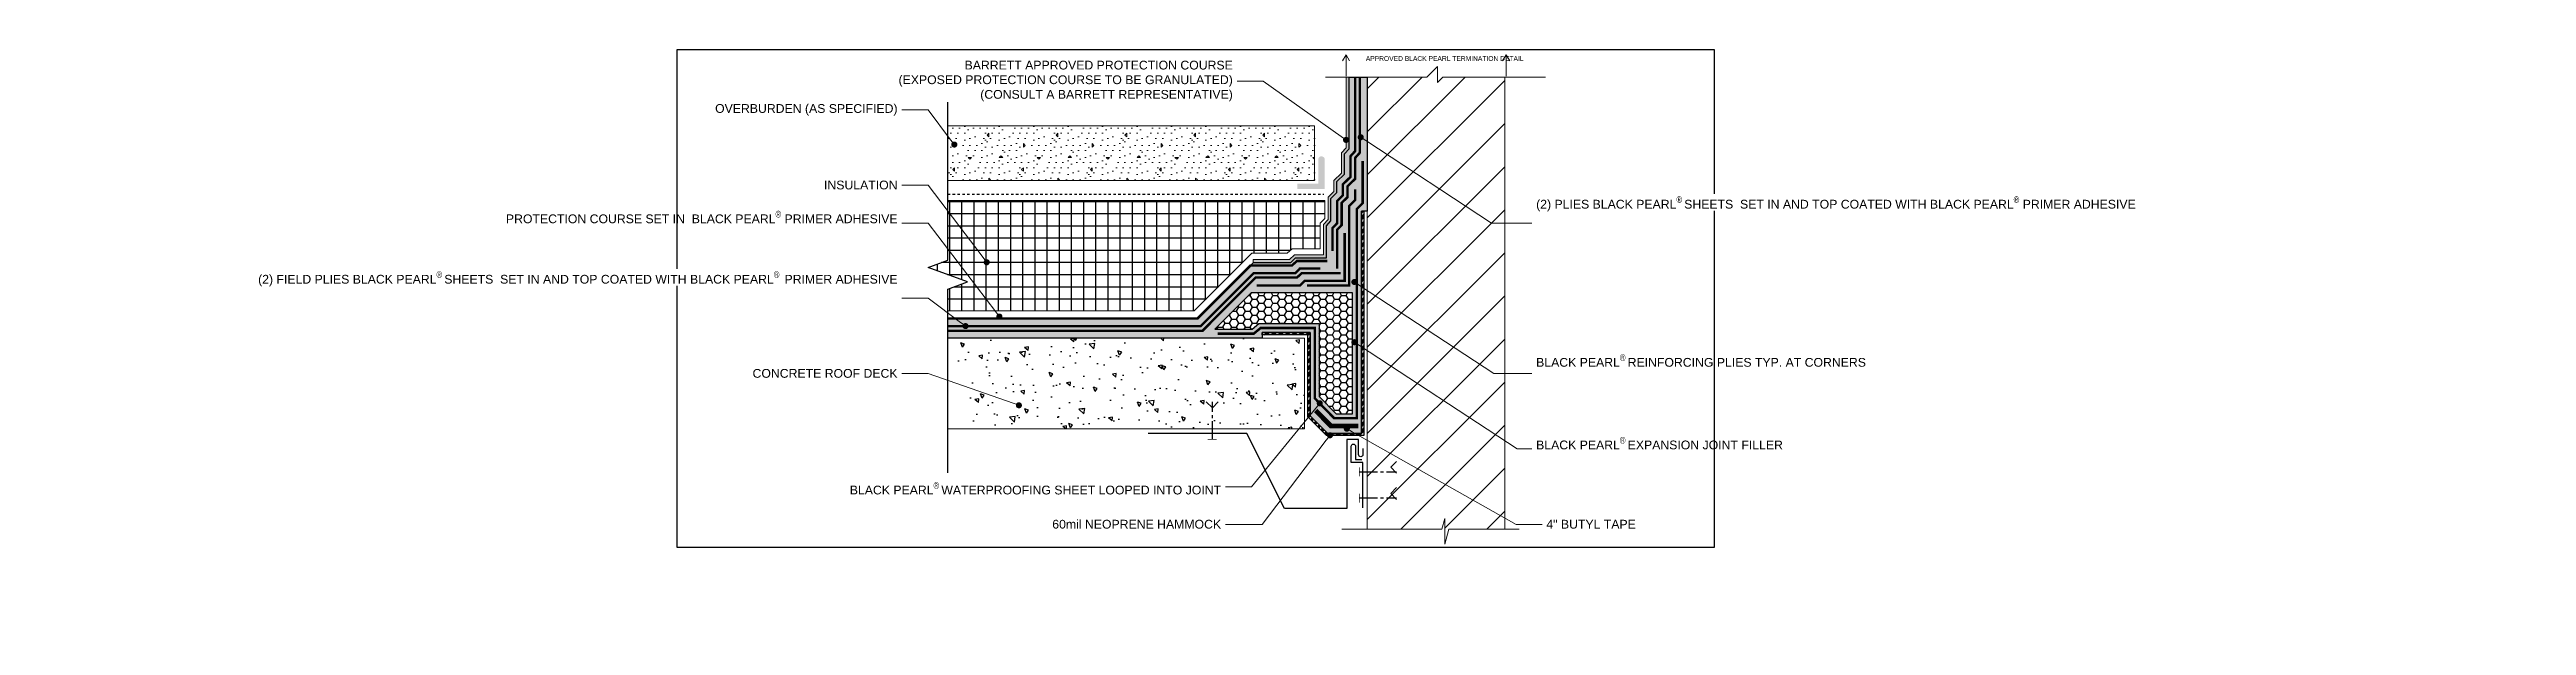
# Model space of a CAD drawing. Header units: inches. Extents: x 467 to 569, y 54 to 78.
import ezdxf
from ezdxf import colors
from ezdxf.entities.mleader import LeaderData, LeaderLine
from ezdxf.math import Vec2, Vec3

# ---------------------------------------------------------------- set-up
doc = ezdxf.new("R2010")
doc.units = ezdxf.units.IN
doc.header["$MEASUREMENT"] = 0
for name, pattern in [('CENTER2', [1.125, 0.75, -0.125, 0.125, -0.125]), ('Dash', [0.25, 0.125, -0.125]), ('Dashed - Dense', [0.8, 0.5, -0.3])]:
    doc.linetypes.add(name, pattern=pattern)
doc.layers.get('Defpoints').update_dxf_attribs({"color": 103})
for name, color, linetype in [('BP Butyl Tape', 42, 'Continuous'), ('BP Insulation Border', 8, 'Continuous'), ('BP Insulation Foam', 9, 'Continuous'), ('Neoprene membrane', 9, 'Continuous')]:
    doc.layers.add(name, color=color, linetype=linetype)
for name, color, linetype, lineweight in [('BP Others', 190, 'Continuous', 0), ('BP Primer', 2, 'Continuous', 0), ('BP Text', 20, 'Continuous', 0), ('RAM Black Pearl Sheet', 165, 'Continuous', 0)]:
    doc.layers.add(name, color=color, linetype=linetype, lineweight=lineweight)
doc.layers.add('Protection Course', color=99, linetype='Dashed - Dense', lineweight=0, true_color=0x216123)
doc.styles.get("Standard").update_dxf_attribs({"font": 'ARIALN.TTF'})

# ---------------------------------------------------------------- blocks, each defined once
blk = doc.blocks.new('_Dot')
at = {"color": 0, "linetype": 'ByBlock', "lineweight": -2}
blk.add_line((-0.5, 0), (-1, 0), dxfattribs=at)
at = {"color": 0, "linetype": 'ByBlock', "const_width": 0.5}
blk.add_lwpolyline([(-0.25, 0, 1), (0.25, 0, 1)], format="xyb", close=True, dxfattribs=at)

msp = doc.modelspace()

# ---------------------------------------------------------------- hatches: boundary and pattern name
at = {"layer": 'BP Insulation Foam'}
h = msp.add_hatch(dxfattribs=at)
h.set_pattern_fill('NET', color=256, scale=4)
h.set_pattern_definition([(0, (424.5429, 55.29683), (0, 0.5), []), (90, (424.5429, 55.29683), (-0.5, 3e-17), [])])
h.paths.add_polyline_path([(503.96, 66.8), (514.08, 66.8), (516.44, 69.17), (517.89, 69.17), (518.09, 69.35), (519.25, 69.35), (519.25, 70.4), (519.44, 70.6), (519.44, 71.33), (503.96, 71.33), (503.96, 68.89), (503.15, 68.59), (504.77, 68), (503.96, 67.7)])
h = msp.add_hatch(dxfattribs=at)
h.set_pattern_fill('HONEY', color=256, scale=1.5)
h.set_pattern_definition([(0, (355.0274, 74.74883), (0.28125, 0.16237976), [0.1875, -0.375]), (120, (355.0274, 74.74883), (-0.28125, 0.16237976), [0.1875, -0.375]), (60, (355.0274, 74.74883), (6e-10, 0.32475953), [-0.375, 0.1875])])
h.paths.add_polyline_path([(520.57, 67.54), (516.41, 67.54), (514.92, 66.05), (516.45, 66.05), (516.73, 66.29), (519.21, 66.29), (519.21, 63.29), (519.9, 62.58), (520.57, 62.58)])
at = {"layer": 'BP Others'}
h = msp.add_hatch(dxfattribs=at)
h.set_pattern_fill('ANSI31', color=256, scale=10)
h.set_pattern_definition([(45, (424.5429, 55.2968), (-0.883883, 0.883883), [])])
h.paths.add_polyline_path([(521.18, 76.4), (523.63, 76.4), (524.06, 76.83), (524.06, 76.17), (524.28, 76.4), (526.82, 76.4), (526.82, 57.85), (524.53, 57.85), (524.36, 57.23), (524.36, 58.28), (524.24, 57.85), (521.18, 57.85), (521.18, 73.05), (521.18, 73.36)])
h = msp.add_hatch(dxfattribs=at)
h.set_pattern_fill('CONCRT', color=256, scale=2, angle=45, pattern_type=2)
h.set_pattern_definition([(45, (424.9665, 55.6346), (0, 2.828427), [0.1, -0.7, 0, -1, 0, -0.2]), (45, (424.5422, 56.059), (0, 2.828427), [0, -0.7, 0.1, -1, 0, -0.2]), (45, (424.2594, 56.3418), (0, 2.828427), [0, -0.8, 0, -0.9, 0.1, -0.2]), (45, (423.6937, 56.9074), (0, 2.828427), [0, -0.8, 0.1, -0.9, 0, -0.2]), (135, (425.0372, 55.564), (-2.828427, 2e-16), [0.1, -1.9]), (135, (425.6029, 56.1296), (-2.828427, 2e-16), [-0.7, 0.1, -0.6, 0, -0.5, 0.1]), (135, (426.31, 56.8367), (-2.828427, 2e-16), [0, -1, 0.1, -0.5, 0, -0.4]), (135, (425.1786, 55.7054), (-1.414214, 1e-16), [0, -0.3, 0, -0.3, 0, -0.4]), (135, (425.2493, 55.9175), (-1.414214, 1e-16), [0, -0.4, 0, -0.3, 0, -0.3]), (135, (425.4614, 55.9882), (-1.414214, 1e-16), [0, -0.4, 0, -0.4, 0, -0.2]), (135, (425.6029, 56.4125), (-1.414214, 1e-16), [0, -0.3, 0, -0.4, 0, -0.3]), (90, (425.0372, 55.564), (-1.414214, 1.414214), [0.14142, -0.848528, 0.14142, -1.69706]), (180, (425.6029, 56.1296), (-1.414214, 1.414214), [-1.4142, 0.14142, -1.131387, 0.14142])])
h.paths.add_polyline_path([(503.96, 74), (503.96, 72.15), (519.02, 72.15), (519.02, 74.4), (503.9, 74.4), (503.9, 74.02)])
h = msp.add_hatch(color=256, dxfattribs=at)
h.dxf.hatch_style = 1
edge = h.paths.add_edge_path()
edge.add_arc((519.3, 73.01), 0.136, 343.7791, 556.2209)
edge.add_line((519.17, 72.97), (519.17, 72.02))
edge.add_line((519.17, 72.02), (518.31, 72.02))
edge.add_line((518.31, 72.02), (518.31, 71.8))
edge.add_line((518.31, 71.8), (519.43, 71.8))
edge.add_line((519.43, 71.8), (519.43, 72.02))
edge.add_line((519.43, 72.02), (519.43, 72.97))
at = {"layer": 'BP Others', "linetype": 'Continuous', "lineweight": -2}
h = msp.add_hatch(dxfattribs=at)
h.set_pattern_fill('AR-CONC', color=256, scale=0.25, angle=90, style=0)
h.set_pattern_definition([(140, (424.988, 55.2968), (0.15688, 1.79315), [0.1875, -2.0625]), (85, (424.988, 55.2968), (-1.88048, -0.34688), [0.15, -1.65]), (190.4514, (425.001, 55.4463), (-1.7236, 1.446272), [0.15935, -1.752855]), (136.1842, (424.488, 55.2968), (0.4138, 2.668103), [0.28125, -3.09375]), (186.6356, (424.5224, 55.5192), (-2.4353, 2.336655), [0.239026, -2.629284]), (81.184, (424.488, 55.2968), (-2.4353, 2.336655), [0.225, -2.475]), (111, (424.613, 55.5468), (1.006547, 1.492268), [0.1875, -2.0625]), (56, (424.613, 55.5468), (-1.812875, 0.60829), [0.15, -1.65]), (161.4514, (424.6968, 55.6712), (-0.806328, 2.100556), [0.15935, -1.752855]), (127.5, (424.98793, 55.2968), (-0.8322346, 0.0303996), [0, -1.63, 0, -1.675, 0, -1.65625]), (97.5, (424.9879, 55.2968), (-0.986029, 0.657674), [0, -0.955, 0, -1.5925, 0, -0.63125]), (57.5, (424.98793, 54.7393), (0.056387, 1.334556), [0, -0.625, 0, -1.95, 0, -2.5875]), (47.5, (424.9879, 54.4893), (-0.250262, 1.457965), [0, -0.8125, 0, -1.295, 0, -1.8375])])
h.paths.add_polyline_path([(504.36, 65.68), (518.6, 65.68), (518.6, 61.96), (504.36, 61.96)])
at = {"layer": 'BP Primer'}
h = msp.add_hatch(dxfattribs=at)
h.set_pattern_fill('WOOD6', color=6, scale=0.2, pattern_type=2)
h.set_pattern_definition([(216.8699, (-1837.032015, 21.43679), (0.59999998356, 0.40000002465), [0.1, -0.9]), (206.5651, (-1836.912015, 21.37679), (-0.1999998316, -0.200000262), [0.2236068, -0.2236068]), (198.4349, (-1836.912015, 21.27679), (-0.400000087, -0.1999996806), [0.1264912, -0.5059644])])
h.paths.add_polyline_path([(520.94, 70.9), (521.18, 70.9), (521.18, 76.4), (520.43, 76.4), (520.43, 73.46), (520.24, 73.25), (520.24, 72.41), (519.93, 72.11), (519.93, 71.66), (519.69, 71.42), (519.69, 70.5), (519.5, 70.3), (519.5, 68.98), (518.24, 68.98), (518.04, 68.79), (516.51, 68.79), (514.21, 66.49), (503.96, 66.49), (503.96, 65.68), (516.87, 65.68), (516.87, 65.92), (518.84, 65.92), (518.84, 62.5), (519.56, 61.77), (520.94, 61.77)])
h.paths.add_polyline_path([(520.57, 67.54), (520.57, 62.58), (519.9, 62.58), (519.21, 63.29), (519.21, 66.29), (516.73, 66.29), (516.45, 66.05), (514.92, 66.05), (516.41, 67.54)], flags=16)
at = {"layer": 'Neoprene membrane'}
h = msp.add_hatch(dxfattribs=at)
h.set_pattern_fill('GOST_GROUND', color=256, scale=0.02)
h.set_pattern_definition([(45, (0, 0), (0.28284271, 0), [0.4]), (45, (0.06, 0), (0.28284271, 0), [0.4]), (45, (0.12, 0), (0.28284271, 0), [0.4])])
h.paths.add_polyline_path([(519.56, 61.77), (518.84, 62.5), (518.84, 65.92), (516.87, 65.92), (516.87, 65.82), (518.74, 65.82), (518.74, 62.45), (519.5, 61.69), (521.04, 61.69), (521.04, 70.9), (520.94, 70.9), (520.94, 61.77)])
at = {"layer": 'Protection Course'}
h = msp.add_hatch(dxfattribs=at)
h.set_pattern_fill('GRAVEL', color=256, scale=0.2, angle=180)
h.set_pattern_definition([(48.0127875, (-1801.256015, 21.03679), (1.6, 1.8), [0.0269072, -2.66381761]), (4.96974073, (-1801.238015, 21.05679), (-2.4, -0.2), [0.0461736, -4.571184952]), (312.5104471, (-1801.192015, 21.06079), (-2, 2.2), [0.0325576, -3.22320652]), (87.273689, (-1801.114015, 21.11079), (-0.2, -4), [0.0420476, -4.162711608]), (112.8336542, (-1801.112015, 21.15279), (1, -2.4), [0.041231, -4.081874626]), (177.273689, (-1801.128015, 21.19079), (4, -0.2), [0.0420476, -4.162711608]), (217.69424047, (-1801.170015, 21.19279), (2.6, 2), [0.0556058, -5.50496971]), (252.25532837, (-1801.214015, 21.15879), (-1.4, -4.4), [0.0524976, -5.1972643]), (301.4295656, (-1801.230015, 21.10879), (1.6, -2.6), [0.04219, -4.176814622]), (355.2363583, (-1801.208015, 21.07279), (-2.2, 0.2), [0.0481664, -2.360152516]), (42.3974378, (-1801.160015, 21.06879), (2.4, 2.2), [0.0622896, -6.166675001]), (318.8140748, (-1801.312015, 21.11279), (1.4, -1.2), [0.0212602, -2.104768963]), (351.4692344, (-1801.296015, 21.09879), (-2.6, 0.4), [0.0404474, -4.004302283]), (45, (-1801.25602, 21.09279), (5e-17, 0.2), [0.0282842, -0.254558512]), (23.1985905, (-1801.242015, 21.06879), (-1, -0.4), [0.0152316, -1.507923021]), (111.8014095, (-1801.228015, 21.07479), (0.2, -0.6), [0.0215406, -1.055492361]), (210.9637565, (-1801.236015, 21.09479), (-0.6, -0.4), [0.0349858, -1.131204579]), (341.5650512, (-1801.266015, 21.07679), (-0.4, 0.2), [0.0252982, -0.607157332]), (196.38954033, (-1801.112015, 21.07479), (-2, -0.6), [0.03544, -3.50856903]), (250.34617594, (-1801.146015, 21.06479), (0.8, 2.2), [0.0297322, -2.94348155]), (113.1985905, (-1801.266015, 21.03679), (0.4, -1), [0.030463, -1.492691621]), (163.61045967, (-1801.278015, 21.06479), (2, -0.6), [0.03544, -3.50856903]), (159.4439548, (-1801.112015, 21.19879), (1, -0.4), [0.034176, -1.674624749]), (114.7751406, (-1801.144015, 21.21079), (1, -2.2), [0.0286356, -2.834928613]), (246.8014095, (-1801.268015, 21.23679), (-0.4, -1), [0.030463, -1.492691621]), (197.35402464, (-1801.280015, 21.20879), (2.6, 0.8), [0.0335262, -3.319084723]), (249.4439548, (-1801.170015, 21.23679), (0.4, 1), [0.017088, -1.691712749]), (281.3099325, (-1801.256015, 21.23679), (0.2, -0.8), [0.010198, -1.009605903]), (345.9637565, (-1801.254015, 21.22679), (-0.6, 0.2), [0.041231, -0.783390125]), (6.00900596, (-1801.214015, 21.21679), (-2, -0.2), [0.03821, -3.782784635]), (123.6900675, (-1801.236015, 21.11279), (0.2, -0.4), [0.0288444, -0.692265855]), (173.1572266, (-1801.252015, 21.13679), (-3.4, 0.4), [0.0503588, -4.985512525]), (240.9453959, (-1801.302015, 21.14279), (0.8, 1.4), [0.0205912, -2.038534828]), (270, (-1801.31202, 21.1248), (0.2, -0.2), [0.012, -0.188]), (300.25643716, (-1801.210015, 21.21079), (-0.8, 1.4), [0.0277848, -2.750703998]), (228.0127875, (-1801.196015, 21.18679), (-1.6, -1.8), [0.0538144, -2.63691041]), (180, (-1801.23202, 21.1468), (-0.2, -0.2), [0.052, -0.148]), (145.3048465, (-1801.284015, 21.14679), (-2, 1.4), [0.0316228, -3.13065486]), (74.0546041, (-1801.310015, 21.16479), (0.2, 0.8), [0.0291204, -1.426901578]), (27.64597536, (-1801.302015, 21.19279), (3.8, 2), [0.047413, -4.693894836]), (355.42607874, (-1801.260015, 21.21479), (2.6, -0.2), [0.0501598, -4.965814682])])
h.paths.add_polyline_path([(518.04, 68.79), (518.24, 68.98), (519.5, 68.98), (519.5, 70.3), (519.69, 70.5), (519.69, 71.42), (519.93, 71.66), (519.93, 72.11), (520.24, 72.41), (520.24, 73.25), (520.43, 73.46), (520.43, 76.4), (520.31, 76.4), (520.31, 73.5), (520.12, 73.29), (520.12, 72.46), (519.81, 72.16), (519.81, 71.71), (519.57, 71.47), (519.57, 70.55), (519.38, 70.35), (519.38, 69.1), (518.19, 69.1), (517.99, 68.91), (516.5, 68.91), (516.5, 68.79)])

# ---------------------------------------------------------------- linework, layer by layer
at = {"linetype": 'Continuous'}
msp.add_lwpolyline([(503.96, 60.16), (503.96, 67.7), (504.77, 68), (503.15, 68.59), (503.96, 68.89), (503.96, 75.37)], dxfattribs=at)
at = {"linetype": 'Dash', "ltscale": 0.5}
msp.add_lwpolyline([(503.96, 71.59), (519.39, 71.59)], dxfattribs=at)
at = {"layer": 'BP Butyl Tape', "const_width": 0.2}
msp.add_lwpolyline([(520.81, 62.08), (519.69, 62.08), (519.06, 62.72)], dxfattribs=at)
at = {"layer": 'BP Insulation Border'}
msp.add_lwpolyline([(519.21, 63.29), (519.9, 62.58), (520.57, 62.58), (520.57, 67.54), (516.41, 67.54), (514.92, 66.05), (516.45, 66.05), (516.73, 66.29), (519.21, 66.29)], close=True, dxfattribs=at)
at = {"layer": 'BP Others'}
for p, q in [((521.18, 76.4), (521.18, 57.85)), ((526.82, 57.85), (526.82, 76.4)), ((521.18, 73.93), (521.18, 73.36))]:
    msp.add_line(p, q, dxfattribs=at)
for points in [[(521.18, 76.4), (519.47, 76.4)], [(526.82, 76.4), (528.49, 76.4)], [(503.96, 72.15), (519.02, 72.15), (519.02, 74.4), (503.96, 74.4)], [(503.96, 65.68), (518.6, 65.68), (518.6, 61.96), (503.96, 61.96)], [(521.18, 57.85), (520.14, 57.85)], [(526.82, 57.85), (527.42, 57.85)]]:
    msp.add_lwpolyline(points, dxfattribs=at)
for points in [[(521.18, 76.4), (523.63, 76.4), (524.06, 76.83), (524.06, 76.17), (524.28, 76.4), (526.82, 76.4), (526.82, 57.85), (524.53, 57.85), (524.36, 57.23), (524.36, 58.28), (524.24, 57.85), (521.18, 57.85), (521.18, 73.05), (521.18, 73.05), (521.18, 73.36), (521.18, 73.36)], [(503.96, 66.8), (514.08, 66.8), (516.44, 69.17), (517.89, 69.17), (518.09, 69.35), (519.25, 69.35), (519.25, 70.4), (519.44, 70.6), (519.44, 71.33), (503.96, 71.33), (503.96, 68.89), (503.15, 68.59), (504.77, 68), (503.96, 67.7)]]:
    msp.add_lwpolyline(points, close=True, dxfattribs=at)
at = {"layer": 'BP Text'}
for points in [[(520.31, 76.44), (520.31, 77.31), (520.16, 77.06)], [(520.31, 77.31), (520.45, 77.06)], [(526.88, 77.31), (526.73, 77.06)], [(526.88, 76.44), (526.88, 77.31), (527.03, 77.06)]]:
    msp.add_lwpolyline(points, dxfattribs=at)
at = {"layer": 'Defpoints', "ltscale": 0.375}
for p, q in [((514.57, 63.07), (514.82, 62.83)), ((515.06, 63.07), (514.82, 62.83)), ((522.38, 60.63), (522.14, 60.39)), ((522.38, 60.15), (522.14, 60.39)), ((522.38, 59.56), (522.14, 59.31)), ((522.38, 59.07), (522.14, 59.31))]:
    msp.add_line(p, q, dxfattribs=at)
at = {"layer": 'Defpoints', "linetype": 'CENTER2'}
for p, q in [((514.82, 61.53), (514.82, 63.07)), ((520.85, 60.2), (522.38, 60.2)), ((520.85, 59.13), (522.38, 59.13))]:
    msp.add_line(p, q, dxfattribs=at)
at = {"layer": 'Defpoints'}
msp.add_lwpolyline([(492.85, 77.53), (535.42, 77.53), (535.42, 57.09), (492.85, 57.09)], close=True, dxfattribs=at)
msp.add_lwpolyline([(521.18, 76.4), (521.18, 70.9), (520.94, 70.9), (520.94, 61.77), (519.56, 61.77), (518.84, 62.5), (518.84, 65.92), (516.87, 65.92), (516.87, 65.68), (503.96, 65.68), (503.96, 66.49), (514.21, 66.49), (516.51, 68.79), (518.04, 68.79), (518.24, 68.98), (519.5, 68.98), (519.5, 70.3), (519.69, 70.5), (519.69, 71.42), (519.93, 71.66), (519.93, 72.11), (520.24, 72.41), (520.24, 73.25), (520.43, 73.46), (520.43, 76.4), (521.18, 76.4)], dxfattribs=at)
for points in [[(521, 61.16), (521, 60.91, -1), (520.82, 60.91), (520.82, 61.53), (520.34, 61.53), (520.34, 58.7), (517.78, 58.7), (516.24, 61.77), (512.18, 61.77)], [(521, 58.72), (521, 60.58), (520.52, 60.58), (520.52, 61.25, -1), (520.7, 61.25), (520.7, 60.7), (520.95, 60.7)]]:
    msp.add_lwpolyline(points, format="xyb", dxfattribs=at)
at = {"layer": 'Defpoints', "const_width": 0.0312}
for points in [[(515, 61.53), (514.63, 61.53)], [(520.85, 60.01), (520.85, 60.39)], [(520.85, 58.94), (520.85, 59.31)]]:
    msp.add_lwpolyline(points, dxfattribs=at)
at = {"layer": 'Neoprene membrane', "color": 18, "true_color": 0x000000}
msp.add_lwpolyline([(516.87, 65.92), (518.84, 65.92), (518.84, 62.5), (519.56, 61.77), (520.94, 61.77), (520.94, 70.9), (521.04, 70.9), (521.04, 61.69), (519.5, 61.69), (518.74, 62.45), (518.74, 65.82), (516.87, 65.82), (516.87, 65.92)], dxfattribs=at)
at = {"layer": 'Protection Course', "linetype": 'Continuous'}
msp.add_lwpolyline([(520.43, 76.4), (520.43, 73.46), (520.24, 73.25), (520.24, 72.41), (519.93, 72.11), (519.93, 71.66), (519.69, 71.42), (519.69, 70.5), (519.5, 70.3), (519.5, 68.98), (518.24, 68.98), (518.04, 68.79), (516.5, 68.79), (516.5, 68.91), (517.99, 68.91), (518.19, 69.1), (519.38, 69.1), (519.38, 70.35), (519.57, 70.55), (519.57, 71.47), (519.81, 71.71), (519.81, 72.16), (520.12, 72.46), (520.12, 73.29), (520.31, 73.5), (520.31, 76.4)], close=True, dxfattribs=at)
at = {"layer": 'Protection Course', "linetype": 'ByBlock', "ltscale": 0.2, "const_width": 0.1}
msp.add_lwpolyline([(503.96, 66.49), (514.21, 66.49), (516.39, 68.67), (518.09, 68.67), (518.29, 68.85), (519.54, 68.85)], dxfattribs=at)
at = {"layer": 'RAM Black Pearl Sheet', "const_width": 0.1}
for points in [[(519.75, 69.26), (519.75, 70.2), (519.94, 70.4), (519.94, 71.31), (520.18, 71.55), (520.18, 72), (520.49, 72.3), (520.49, 73.15), (520.68, 73.36), (520.68, 76.4)], [(519.94, 68.54), (519.94, 70.13), (520.13, 70.33), (520.13, 71.24), (520.37, 71.47), (520.37, 71.92), (520.68, 72.22), (520.68, 73.08), (520.87, 73.29), (520.87, 76.4)], [(520.99, 72.96), (520.99, 71.22), (520.75, 70.98), (520.75, 62.4), (519.82, 62.4), (519.03, 63.21), (519.03, 66.1), (516.8, 66.1), (516.52, 65.87), (515.04, 65.87)], [(518.7, 67.85), (520.44, 67.85), (520.44, 71.11), (520.68, 71.35), (520.68, 71.79)], [(516.64, 67.85), (518.42, 67.85), (518.61, 68.04), (520.25, 68.04), (520.25, 70)], [(503.96, 66.18), (514.34, 66.18), (516.51, 68.35), (518.22, 68.35), (518.41, 68.54), (519.25, 68.54)], [(503.96, 65.99), (514.42, 65.99), (516.59, 68.17), (518.29, 68.17), (518.49, 68.35), (520.09, 68.35)]]:
    msp.add_lwpolyline(points, dxfattribs=at)

# ---------------------------------------------------------------- texts
at = {"layer": 'BP Text', "insert": (521.12, 77.26), "char_height": 0.2, "attachment_point": 1}
msp.add_mtext_dynamic_manual_height_columns('APPROVED BLACK PEARL TERMINATION DETAIL', width=7.4421, gutter_width=1, heights=[-0.207], dxfattribs=at)

# ---------------------------------------------------------------- leaders
at = {"layer": 'BP Text'}
ml = msp.add_multileader_mtext('Standard', dxfattribs=at)
ml.set_content('{\\fArial|b0|i0|c0|p34;OVERBURDEN (AS SPECIFIED)}', color=256)
ml.set_leader_properties(color=256, lineweight=0)
ml.set_arrow_properties(name='DOT')
ml.build(insert=Vec2(0, 0))
ml.multileader.update_dxf_attribs({"text_left_attachment_type": 2, "text_right_attachment_type": 2, "dogleg_length": 0.36, "arrow_head_size": 0.25, "scale": 4})
ctx = ml.context
ctx.base_point, ctx.scale, ctx.char_height, ctx.arrow_head_size, ctx.landing_gap_size, ctx.plane_origin = Vec3(494.27, 75.05), 4, 0.36, 0.25, 0.18, Vec3(490.51, 76.24)
ctx.left_attachment, ctx.right_attachment, ctx.text_align_type = 2, 2, 2
notes = []
notes.append((ctx, [(1, (1, 1, 0), (503.15, 75.05), (-1, 0), 1.07, [(0, [(504.23, 73.63)], 0, [])])]))
ctx.mtext.insert, ctx.mtext.alignment, ctx.mtext.flow_direction = Vec3(501.9, 75.29), 3, 5
ml = msp.add_multileader_mtext('Standard', dxfattribs=at)
ml.set_content('\\A1;{\\fArial|b0|i0|c0|p34;BLACK PEARL\\fArial Narrow|b0|i0|c0|p34;\\H0.75833x;\\S®^;\\fMS Shell Dlg 2|b0|i0|c0|p0;\\H0.87911x; \\fArial|b0|i0|c0|p34;\\H1.50002x;REINFORCING PLIES TYP. AT CORNERS}', color=256)
ml.set_leader_properties(color=256, lineweight=0)
ml.set_arrow_properties(name='DOT')
ml.build(insert=Vec2(0, 0))
ml.multileader.update_dxf_attribs({"text_left_attachment_type": 2, "text_right_attachment_type": 2, "dogleg_length": 0.36, "arrow_head_size": 0.25, "scale": 4})
ctx = ml.context
ctx.base_point, ctx.scale, ctx.char_height, ctx.arrow_head_size, ctx.landing_gap_size, ctx.plane_origin = Vec3(527.93, 64.23), 4, 0.36, 0.25, 0.18, Vec3(498.68, 77.28)
ctx.left_attachment, ctx.right_attachment = 2, 2
notes.append((ctx, [(0, (1, 1, 0), (526.37, 64.23), (1, 0), 1.56, [(0, [(520.65, 67.99)], 0, [])])]))
ctx.mtext.insert, ctx.mtext.width, ctx.mtext.flow_direction = Vec3(528.11, 65.02), 5.1448, 5
ml = msp.add_multileader_mtext('Standard', dxfattribs=at)
ml.set_content('\\A1;{\\fArial|b0|i0|c0|p34;BLACK PEARL\\fArial Narrow|b0|i0|c0|p34;\\H0.75833x;\\S®^;\\fMS Shell Dlg 2|b0|i0|c0|p0;\\H0.87911x; \\fArial|b0|i0|c0|p34;\\H1.50002x;EXPANSION JOINT FILLER}', color=256)
ml.set_leader_properties(color=256, lineweight=0)
ml.set_arrow_properties(name='DOT')
ml.build(insert=Vec2(0, 0))
ml.multileader.update_dxf_attribs({"text_left_attachment_type": 2, "text_right_attachment_type": 2, "dogleg_length": 0.36, "arrow_head_size": 0.25, "scale": 4})
ctx = ml.context
ctx.base_point, ctx.scale, ctx.char_height, ctx.arrow_head_size, ctx.landing_gap_size, ctx.plane_origin = Vec3(527.93, 61.14), 4, 0.36, 0.25, 0.18, Vec3(498.68, 74.82)
ctx.left_attachment, ctx.right_attachment = 2, 2
notes.append((ctx, [(0, (1, 1, 0), (527.33, 61.14), (1, 0), 0.598, [(0, [(520.65, 65.52)], 0, [])])]))
ctx.mtext.insert, ctx.mtext.width, ctx.mtext.flow_direction = Vec3(528.11, 61.63), 6.5083, 5
ml = msp.add_multileader_mtext('Standard', dxfattribs=at)
ml.set_content('\\A1;{\\fArial|b0|i0|c0|p34;BLACK PEARL\\fArial Narrow|b0|i0|c0|p34;\\H0.75833x;\\S®^;\\fMS Shell Dlg 2|b0|i0|c0|p0;\\H0.87911x; \\fArial|b0|i0|c0|p34;\\H1.50002x;WATERPROOFING SHEET LOOPED INTO JOINT}', color=256)
ml.set_leader_properties(color=256, lineweight=0)
ml.set_arrow_properties(name='DOT')
ml.build(insert=Vec2(0, 0))
ml.multileader.update_dxf_attribs({"text_left_attachment_type": 2, "text_right_attachment_type": 2, "dogleg_length": 0.36, "arrow_head_size": 0.25, "scale": 4})
ctx = ml.context
ctx.base_point, ctx.scale, ctx.char_height, ctx.arrow_head_size, ctx.landing_gap_size, ctx.plane_origin = Vec3(499.66, 59.59), 4, 0.36, 0.25, 0.18, Vec3(512.24, 63.2)
ctx.left_attachment, ctx.right_attachment, ctx.text_align_type = 2, 2, 2
notes.append((ctx, [(1, (1, 1, 0), (516.43, 59.59), (-1, 0), 1.07, [(0, [(519.23, 63.01)], 0, [])])]))
ctx.mtext.insert, ctx.mtext.alignment, ctx.mtext.flow_direction = Vec3(515.18, 59.78), 3, 5
ml = msp.add_multileader_mtext('Standard', dxfattribs=at)
ml.set_content('\\A1;{\\fArial|b0|i0|c0|p34;4" BUTYL TAPE}', color=256)
ml.set_leader_properties(color=256, lineweight=0)
ml.set_arrow_properties(name='DOT')
ml.build(insert=Vec2(0, 0))
ml.multileader.update_dxf_attribs({"text_left_attachment_type": 2, "text_right_attachment_type": 2, "dogleg_length": 0.36, "arrow_head_size": 0.25, "scale": 4})
ctx = ml.context
ctx.base_point, ctx.scale, ctx.char_height, ctx.arrow_head_size, ctx.landing_gap_size, ctx.plane_origin = Vec3(528.35, 58.04), 4, 0.36, 0.25, 0.18, Vec3(529.31, 63.2)
ctx.left_attachment, ctx.right_attachment = 2, 2
notes.append((ctx, [(0, (1, 1, 0), (527.29, 58.04), (1, 0), 1.07, [(0, [(520.34, 61.97)], 0, [])])]))
ctx.mtext.insert, ctx.mtext.width, ctx.mtext.flow_direction = Vec3(528.53, 58.23), 10.0557, 5
ml = msp.add_multileader_mtext('Standard', dxfattribs=at)
ml.set_content('\\A1;{\\fArial|b0|i0|c0|p34;60mil NEOPRENE HAMMOCK}', color=256)
ml.set_leader_properties(color=256, lineweight=0)
ml.set_arrow_properties(name='DOT')
ml.build(insert=Vec2(0, 0))
ml.multileader.update_dxf_attribs({"text_left_attachment_type": 2, "text_right_attachment_type": 2, "dogleg_length": 0.36, "arrow_head_size": 0.25, "scale": 4})
ctx = ml.context
ctx.base_point, ctx.scale, ctx.char_height, ctx.arrow_head_size, ctx.landing_gap_size, ctx.plane_origin = Vec3(508.09, 58.04), 4, 0.36, 0.25, 0.18, Vec3(512.67, 61.65)
ctx.left_attachment, ctx.right_attachment, ctx.text_align_type = 2, 2, 2
notes.append((ctx, [(1, (1, 1, 0), (516.86, 58.04), (-1, 0), 1.5, [(0, [(519.65, 61.7)], 0, [])])]))
ctx.mtext.insert, ctx.mtext.width, ctx.mtext.alignment, ctx.mtext.flow_direction = Vec3(515.18, 58.23), 10.0557, 3, 5
for ctx, leaders in notes:
    for number, flags, end, landing, length, lines in leaders:
        leader = LeaderData()
        leader.index, (leader.has_last_leader_line, leader.has_dogleg_vector, leader.attachment_direction) = number, flags
        leader.last_leader_point, leader.dogleg_vector, leader.dogleg_length = Vec3(end), Vec3(landing), length
        for number, points, colour, breaks in lines:
            line = LeaderLine()
            line.index, line.vertices, line.color, line.breaks = number, Vec3.list(points), colors.encode_raw_color(colour), breaks
            leader.lines.append(line)
        ctx.leaders.append(leader)

# ---------------------------------------------------------------- next in the draw order: leaders
ml = msp.add_multileader_mtext('Standard', dxfattribs=at)
ml.set_content('\\A1;{\\fArial|b0|i0|c0|p34;(2) FIELD PLIES BLACK PEARL\\fArial Narrow|b0|i0|c0|p34;\\H0.75833x;\\S®^;\\fMS Shell Dlg 2|b0|i0|c0|p0;\\H0.87911x; \\fArial|b0|i0|c0|p34;\\H1.50002x;SHEETS  SET IN AND TOP COATED WITH BLACK PEARL\\fArial Narrow|b0|i0|c0|p34;\\H0.75833x;\\S® ^;\\H1.42857x; \\fArial|b0|i0|c0|p34;\\H0.92308x;PRIMER ADHESIVE}', color=256)
ml.set_leader_properties(color=256, lineweight=0)
ml.set_arrow_properties(name='DOT')
ml.build(insert=Vec2(0, 0))
ml.multileader.update_dxf_attribs({"text_left_attachment_type": 2, "text_right_attachment_type": 2, "dogleg_length": 0.36, "arrow_head_size": 0.25, "scale": 4})
ctx = ml.context
ctx.base_point, ctx.scale, ctx.char_height, ctx.arrow_head_size, ctx.landing_gap_size, ctx.plane_origin = Vec3(494.19, 67.32), 4, 0.36, 0.25, 0.18, Vec3(475.66, 67.76)
ctx.left_attachment, ctx.right_attachment, ctx.text_align_type = 2, 2, 2
notes = []
notes.append((ctx, [(1, (1, 1, 0), (503.15, 67.32), (-1, 0), 1.07, [(0, [(504.69, 66.18)], 0, [])])]))
ctx.mtext.insert, ctx.mtext.width, ctx.mtext.alignment, ctx.mtext.flow_direction = Vec3(501.9, 68.43), 7.7295, 3, 5
ctx.mtext.has_bg_fill, ctx.mtext.bg_color, ctx.mtext.bg_scale_factor, ctx.mtext.bg_transparency, ctx.mtext.use_window_bg_color = 1, -1073741824, 1.25, 0, 1
ml = msp.add_multileader_mtext('Standard', dxfattribs=at)
ml.set_content('\\A1;{\\fArial|b0|i0|c0|p34;CONCRETE ROOF DECK}', color=256)
ml.set_leader_properties(color=256, lineweight=0)
ml.set_arrow_properties(name='DOT')
ml.build(insert=Vec2(0, 0))
ml.multileader.update_dxf_attribs({"text_left_attachment_type": 2, "text_right_attachment_type": 2, "dogleg_length": 0.36, "arrow_head_size": 0.25, "scale": 4})
ctx = ml.context
ctx.base_point, ctx.scale, ctx.char_height, ctx.arrow_head_size, ctx.landing_gap_size, ctx.plane_origin = Vec3(495.79, 64.23), 4, 0.36, 0.25, 0.18, Vec3(469.63, 61.21)
ctx.left_attachment, ctx.right_attachment, ctx.text_align_type = 2, 2, 2
notes.append((ctx, [(1, (1, 1, 0), (503.15, 64.23), (-1, 0), 1.07, [(0, [(506.88, 62.93)], 0, [])])]))
ctx.mtext.insert, ctx.mtext.alignment, ctx.mtext.flow_direction = Vec3(501.9, 64.42), 3, 5
ctx.mtext.has_bg_fill, ctx.mtext.bg_color, ctx.mtext.bg_scale_factor, ctx.mtext.bg_transparency, ctx.mtext.use_window_bg_color = 1, -1073741824, 1.25, 0, 1
for ctx, leaders in notes:
    for number, flags, end, landing, length, lines in leaders:
        leader = LeaderData()
        leader.index, (leader.has_last_leader_line, leader.has_dogleg_vector, leader.attachment_direction) = number, flags
        leader.last_leader_point, leader.dogleg_vector, leader.dogleg_length = Vec3(end), Vec3(landing), length
        for number, points, colour, breaks in lines:
            line = LeaderLine()
            line.index, line.vertices, line.color, line.breaks = number, Vec3.list(points), colors.encode_raw_color(colour), breaks
            leader.lines.append(line)
        ctx.leaders.append(leader)

# ---------------------------------------------------------------- next in the draw order: leaders
ml = msp.add_multileader_mtext('Standard', dxfattribs=at)
ml.set_content('\\A1;{\\fArial|b0|i0|c0|p34;INSULATION}', color=256)
ml.set_leader_properties(color=256, lineweight=0)
ml.set_arrow_properties(name='DOT')
ml.build(insert=Vec2(0, 0))
ml.multileader.update_dxf_attribs({"text_left_attachment_type": 2, "text_right_attachment_type": 2, "dogleg_length": 0.36, "arrow_head_size": 0.25, "scale": 4})
ctx = ml.context
ctx.base_point, ctx.scale, ctx.char_height, ctx.arrow_head_size, ctx.landing_gap_size, ctx.plane_origin = Vec3(498.79, 71.96), 4, 0.36, 0.25, 0.18, Vec3(469.63, 68.95)
ctx.left_attachment, ctx.right_attachment, ctx.text_align_type = 2, 2, 2
notes = []
notes.append((ctx, [(1, (1, 1, 0), (503.15, 71.96), (-1, 0), 1.07, [(0, [(505.56, 68.8)], 0, [])])]))
ctx.mtext.insert, ctx.mtext.alignment, ctx.mtext.flow_direction = Vec3(501.9, 72.15), 3, 5
ctx.mtext.has_bg_fill, ctx.mtext.bg_color, ctx.mtext.bg_scale_factor, ctx.mtext.bg_transparency, ctx.mtext.use_window_bg_color = 1, -1073741824, 1.25, 0, 1
for ctx, leaders in notes:
    for number, flags, end, landing, length, lines in leaders:
        leader = LeaderData()
        leader.index, (leader.has_last_leader_line, leader.has_dogleg_vector, leader.attachment_direction) = number, flags
        leader.last_leader_point, leader.dogleg_vector, leader.dogleg_length = Vec3(end), Vec3(landing), length
        for number, points, colour, breaks in lines:
            line = LeaderLine()
            line.index, line.vertices, line.color, line.breaks = number, Vec3.list(points), colors.encode_raw_color(colour), breaks
            leader.lines.append(line)
        ctx.leaders.append(leader)

# ---------------------------------------------------------------- next in the draw order: leaders
ml = msp.add_multileader_mtext('Standard', dxfattribs=at)
ml.set_content('{\\fArial|b0|i0|c0|p34;BARRETT APPROVED PROTECTION COURSE\\P(EXPOSED PROTECTION COURSE TO BE GRANULATED)\\P(CONSULT A BARRETT REPRESENTATIVE)}', color=256)
ml.set_leader_properties(color=256, lineweight=0)
ml.set_arrow_properties(name='DOT')
ml.build(insert=Vec2(0, 0))
ml.multileader.update_dxf_attribs({"text_left_attachment_type": 2, "text_right_attachment_type": 2, "dogleg_length": 0.36, "arrow_head_size": 0.25, "scale": 4})
ctx = ml.context
ctx.base_point, ctx.scale, ctx.char_height, ctx.arrow_head_size, ctx.landing_gap_size, ctx.plane_origin = Vec3(501.81, 76.23), 4, 0.36, 0.25, 0.18, Vec3(504.27, 76.41)
ctx.left_attachment, ctx.right_attachment, ctx.text_align_type = 2, 2, 2
notes = []
notes.append((ctx, [(1, (1, 1, 0), (516.91, 76.23), (-1, 0), 1.07, [(0, [(520.31, 73.82)], 0, [])])]))
ctx.mtext.insert, ctx.mtext.alignment, ctx.mtext.flow_direction = Vec3(515.66, 77.07), 3, 5
ml = msp.add_multileader_mtext('Standard', dxfattribs=at)
ml.set_content('\\A1;{\\fArial|b0|i0|c0|p34;PROTECTION COURSE SET IN  BLACK PEARL\\fArial Narrow|b0|i0|c0|p34;\\H0.75833x;\\S®^;\\fArial|b0|i0|c0|p34;\\H1.31869x; PRIMER ADHESIVE}', color=256)
ml.set_leader_properties(color=256, lineweight=0)
ml.set_arrow_properties(name='DOT')
ml.build(insert=Vec2(0, 0))
ml.multileader.update_dxf_attribs({"text_left_attachment_type": 2, "text_right_attachment_type": 2, "dogleg_length": 0.36, "arrow_head_size": 0.25, "scale": 4})
ctx = ml.context
ctx.base_point, ctx.scale, ctx.char_height, ctx.arrow_head_size, ctx.landing_gap_size, ctx.plane_origin = Vec3(493.32, 70.41), 4, 0.36, 0.25, 0.18, Vec3(490.51, 70.59)
ctx.left_attachment, ctx.right_attachment, ctx.text_align_type = 2, 2, 2
notes.append((ctx, [(1, (1, 1, 0), (503.15, 70.41), (-1, 0), 1.07, [(0, [(506.08, 66.57)], 0, [])])]))
ctx.mtext.insert, ctx.mtext.width, ctx.mtext.alignment, ctx.mtext.flow_direction = Vec3(501.9, 70.91), 8.7007, 3, 5
for ctx, leaders in notes:
    for number, flags, end, landing, length, lines in leaders:
        leader = LeaderData()
        leader.index, (leader.has_last_leader_line, leader.has_dogleg_vector, leader.attachment_direction) = number, flags
        leader.last_leader_point, leader.dogleg_vector, leader.dogleg_length = Vec3(end), Vec3(landing), length
        for number, points, colour, breaks in lines:
            line = LeaderLine()
            line.index, line.vertices, line.color, line.breaks = number, Vec3.list(points), colors.encode_raw_color(colour), breaks
            leader.lines.append(line)
        ctx.leaders.append(leader)

# ---------------------------------------------------------------- next in the draw order: leaders
ml = msp.add_multileader_mtext('Standard', dxfattribs=at)
ml.set_content('\\A1;{\\fArial|b0|i0|c0|p34;(2) PLIES BLACK PEARL\\fArial Narrow|b0|i0|c0|p34;\\H0.75833x;\\S®^;\\fMS Shell Dlg 2|b0|i0|c0|p0;\\H0.87911x; \\fArial|b0|i0|c0|p34;\\H1.50002x;SHEETS  SET IN AND TOP COATED WITH BLACK PEARL\\fArial Narrow|b0|i0|c0|p34;\\H0.75833x;\\S®^;\\fArial|b0|i0|c0|p34;\\H1.31869x; PRIMER ADHESIVE}', color=256)
ml.set_leader_properties(color=256, lineweight=0)
ml.set_arrow_properties(name='DOT')
ml.build(insert=Vec2(0, 0))
ml.multileader.update_dxf_attribs({"text_left_attachment_type": 2, "text_right_attachment_type": 2, "dogleg_length": 0.36, "arrow_head_size": 0.25, "scale": 4})
ctx = ml.context
ctx.base_point, ctx.scale, ctx.char_height, ctx.arrow_head_size, ctx.landing_gap_size, ctx.plane_origin = Vec3(527.93, 70.41), 4, 0.36, 0.25, 0.18, Vec3(488.1, 76.77)
ctx.left_attachment, ctx.right_attachment = 2, 2
notes = []
notes.append((ctx, [(0, (1, 1, 0), (526.28, 70.41), (1, 0), 1.65, [(0, [(520.91, 73.93)], 0, [])])]))
ctx.mtext.insert, ctx.mtext.width, ctx.mtext.flow_direction = Vec3(528.11, 71.51), 6.8816, 5
ctx.mtext.has_bg_fill, ctx.mtext.bg_color, ctx.mtext.bg_scale_factor, ctx.mtext.bg_transparency, ctx.mtext.use_window_bg_color = 1, -1073741824, 1.25, 0, 1
for ctx, leaders in notes:
    for number, flags, end, landing, length, lines in leaders:
        leader = LeaderData()
        leader.index, (leader.has_last_leader_line, leader.has_dogleg_vector, leader.attachment_direction) = number, flags
        leader.last_leader_point, leader.dogleg_vector, leader.dogleg_length = Vec3(end), Vec3(landing), length
        for number, points, colour, breaks in lines:
            line = LeaderLine()
            line.index, line.vertices, line.color, line.breaks = number, Vec3.list(points), colors.encode_raw_color(colour), breaks
            leader.lines.append(line)
        ctx.leaders.append(leader)

doc.saveas('drawing.dxf')
